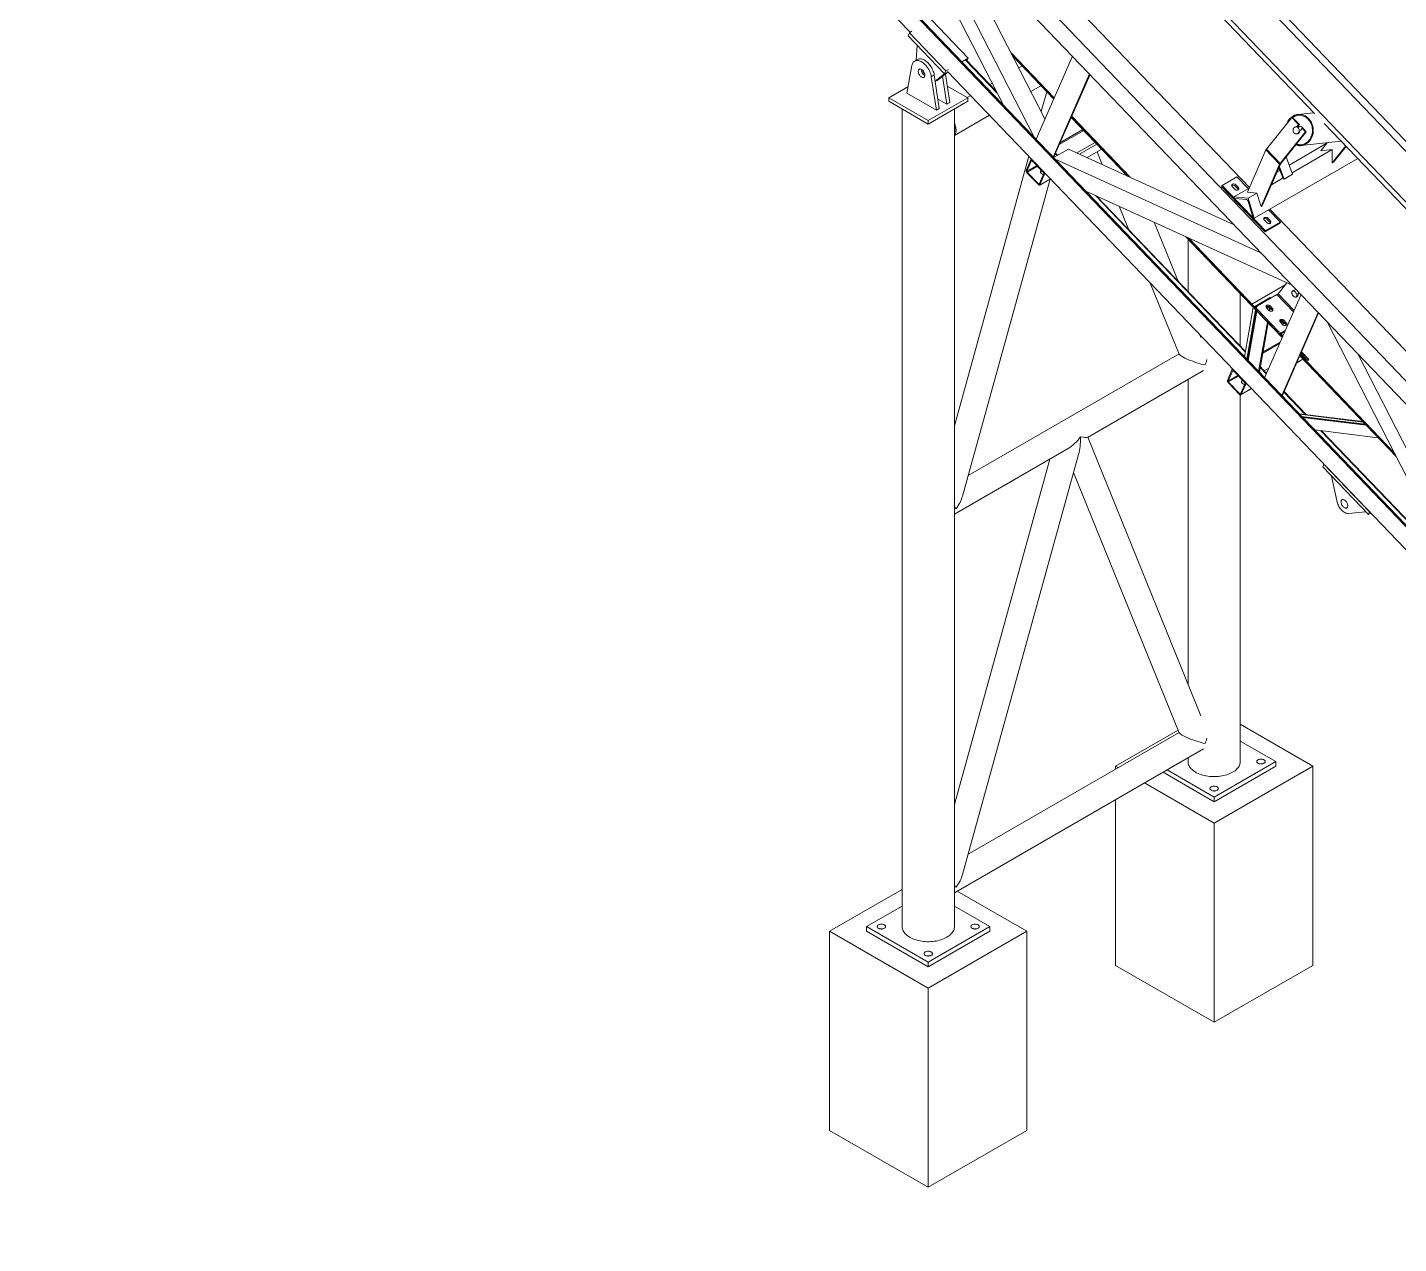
# Model space of a CAD drawing. Header units: millimetres. Extents: x 26816 to 90584, y 11074 to 56542.
# Drawn here: x 55687 to 59620, y 26420 to 29909 of the extents above; entities that cross this region are included whole.
import ezdxf

# ---------------------------------------------------------------- set-up
doc = ezdxf.new("R2010")
doc.units = ezdxf.units.MM
doc.layers.add('MAU_XAM', color=8, linetype='Continuous')
doc.layers.add('MAU_XANH', color=5, linetype='Continuous')

msp = doc.modelspace()

# ---------------------------------------------------------------- linework, layer by layer
at = {"layer": 'MAU_XAM', "linetype": 'Continuous', "lineweight": 0}
for p, q in [((58987.7, 27893), (58808.3, 27789.5)), ((59374, 27789.5), (59166.2, 27909.5)), ((58808.3, 27789.5), (58808.3, 27781.1)), ((58808.3, 27789.5), (58815.6, 27785.3)), ((59091.2, 27626.2), (59374, 27789.5)), ((59374, 27789.5), (59374, 27217.9)), ((58891.6, 27741.4), (59091.2, 27626.2)), ((58808.3, 27693.4), (58808.3, 27217.9)), ((59091.2, 27626.2), (59091.2, 27054.6)), ((58195.9, 27435.9), (57988.1, 27316)), ((58553.8, 27316), (58354.2, 27431.2)), ((57988.1, 27316), (58270.9, 27152.7)), ((57988.1, 27316), (57988.1, 26744.4)), ((58270.9, 27152.7), (58553.8, 27316)), ((58553.8, 27316), (58553.8, 26744.4)), ((58808.3, 27217.9), (59091.2, 27054.6)), ((59091.2, 27054.6), (59374, 27217.9)), ((58270.9, 27152.7), (58270.9, 26581.1)), ((57988.1, 26744.4), (58270.9, 26581.1)), ((58270.9, 26581.1), (58553.8, 26744.4))]:
    msp.add_line(p, q, dxfattribs=at)
at = {"layer": 'MAU_XANH', "linetype": 'Continuous', "lineweight": 0}
for p, q in [((49525.5, 39966.6), (66602.5, 22140.9)), ((49652, 39980.2), (67084.7, 21783.1)), ((49673, 39988.3), (67225.5, 21666.2)), ((54818, 33929.2), (60063, 28454.3)), ((54798.2, 33883.9), (60043.1, 28409)), ((54692.2, 33642.2), (59937.2, 28167.3)), ((54672.3, 33596.9), (58218.9, 29894.9)), ((54742.8, 33591.7), (59888.7, 28220.2)), ((59889.4, 28221.8), (54743.9, 33592.9)), ((58104, 30433.2), (58486.8, 29685.8)), ((58192, 30341.2), (58574.9, 29593.8)), ((58751.5, 30317.4), (59380, 29661.4)), ((58316.1, 30211.7), (58605.8, 29646.3)), ((58595.6, 30071.9), (59192.2, 29449.2)), ((58223.9, 29897.8), (58216.9, 29893.7)), ((58385.4, 29820.9), (58280.5, 29930.4)), ((58216.9, 29893.7), (58213.1, 29885.2)), ((58213.1, 29885.2), (58318, 29775.7)), ((58216.9, 29893.7), (58321.8, 29784.2)), ((58238.9, 29858.3), (58236.3, 29814.7)), ((58367.3, 29810.5), (58385.4, 29820.9)), ((58385.4, 29820.9), (58382.1, 29813.4)), ((58508.7, 29835.8), (58632.3, 29706.8)), ((58511.8, 29829.6), (58631.4, 29704.8)), ((58514.1, 29825.2), (58630.8, 29703.4)), ((58580.3, 29588.2), (58684.9, 29826.8)), ((58224.1, 29799.6), (58209.4, 29720.3)), ((58240.3, 29817), (58231.8, 29812.1)), ((58299.6, 29759), (58327.8, 29781.2)), ((58321.8, 29784.2), (58318, 29775.7)), ((58318, 29775.7), (58327.7, 29781.3)), ((58321.8, 29784.2), (58328.8, 29788.3)), ((58326.4, 29782.7), (59917.3, 28122)), ((58378.2, 29815.3), (58469.1, 29720.3)), ((58466.7, 29725.2), (58380, 29815.6)), ((58540, 29798.2), (58530.7, 29792.8)), ((58279.6, 29767.6), (58288.1, 29772.5)), ((58294.3, 29671.3), (58279.6, 29767.6)), ((58302.7, 29676.2), (58288.1, 29772.5)), ((58290.8, 29755), (58317.6, 29776.2)), ((58290.9, 29754), (58299.6, 29759)), ((58290.9, 29753.8), (58298, 29757.9)), ((58298, 29757.9), (58299.6, 29759)), ((58324, 29688.4), (58311.8, 29768.6)), ((58332.4, 29693.3), (58320, 29775.1)), ((58384.1, 29706.8), (58325.2, 29740.8)), ((58454.5, 29748.9), (58447.7, 29744.9)), ((58565.4, 29725.1), (58594.1, 29741.7)), ((58629.5, 29536.9), (58734, 29775.4)), ((58630.2, 29536.1), (58734.8, 29774.7)), ((58630.6, 29535.8), (58735.1, 29774.3)), ((58212.8, 29738.5), (58157.8, 29706.8)), ((58157.8, 29706.8), (58157.8, 29697)), ((58157.8, 29706.8), (58270.9, 29641.5)), ((58209.4, 29720.3), (58294.3, 29671.3)), ((58270.9, 29641.5), (58384.1, 29706.8)), ((58298.7, 29703), (58324, 29688.4)), ((58392.9, 29713.3), (58382.8, 29707.5)), ((58384.1, 29706.8), (58384.1, 29697)), ((58610.8, 29724.3), (58595, 29667.2)), ((58157.8, 29697), (58270.9, 29631.7)), ((58195.9, 29675), (58195.9, 27329)), ((58270.9, 29631.7), (58384.1, 29697)), ((58294.3, 29671.3), (58302.7, 29676.2)), ((58324, 29688.4), (58332.4, 29693.3)), ((58345.9, 27329), (58345.9, 29675)), ((59377.3, 29664.2), (59331.2, 29659.2)), ((58270.9, 29641.5), (58270.9, 29631.7)), ((58345.9, 29598.4), (58447, 29656.8)), ((58681.1, 29650.9), (58842.3, 29482.6)), ((58681.7, 29652.3), (58845.8, 29481)), ((58682.5, 29654.3), (58850.7, 29478.8)), ((59313.9, 29650.4), (59241, 29559.5)), ((59316.3, 29650.6), (59313.9, 29650.4)), ((59333.6, 29629.9), (59313.9, 29650.4)), ((59336, 29630.1), (59316.3, 29650.6)), ((59327.7, 29623.7), (59325.3, 29623.4)), ((59328.6, 29623.7), (59333.6, 29629.9)), ((59330.6, 29623.4), (59336, 29630.1)), ((59335.5, 29623.9), (59330.7, 29623.4)), ((59338.5, 29624.8), (59332.5, 29624.2)), ((59336, 29630.1), (59333.6, 29629.9)), ((59334, 29656.9), (59333.8, 29656.9)), ((59407.1, 29633), (60035.6, 28977)), ((58646.8, 29572.7), (58717.1, 29613.3)), ((58714.9, 29615.6), (58648.8, 29577.4)), ((59353.2, 29609.3), (59280.4, 29518.4)), ((59355.6, 29609.6), (59282.8, 29518.7)), ((59327.4, 29603.5), (59329.8, 29603.8)), ((59330.8, 29603.9), (59330.3, 29603.8)), ((59330.8, 29604), (59330.8, 29603.9)), ((59337.4, 29611.4), (59338.3, 29611.5)), ((59343.4, 29619.6), (59338.5, 29613.5)), ((59340.8, 29569.7), (59455.9, 29582.1)), ((59345.8, 29619.9), (59343.4, 29619.6)), ((59353.2, 29609.3), (59343.4, 29619.6)), ((59355.6, 29609.6), (59345.8, 29619.9)), ((59355.6, 29609.6), (59353.2, 29609.3)), ((58630.7, 29535.6), (58672.9, 29560)), ((58635.4, 29546.8), (58640.6, 29541.4)), ((58642, 29542.2), (58636.1, 29548.3)), ((58649.1, 29577.6), (58649.5, 29578.9)), ((58672.9, 29560), (59148.5, 29342.8)), ((58697.4, 29548.8), (58749.9, 29579.1)), ((58704.7, 29545.4), (58754.6, 29574.2)), ((58726.5, 29535.5), (58768.5, 29559.7)), ((58727, 29535.3), (58768.8, 29559.4)), ((58755.3, 29551.6), (58770, 29515.7)), ((59239.7, 29557.3), (59186.4, 29435.9)), ((59279, 29516.3), (59239.7, 29557.3)), ((59241, 29559.5), (59280.4, 29518.4)), ((59306.3, 29514.1), (59414.8, 29576.7)), ((59314.8, 29491.7), (59430.2, 29558.3)), ((59342.9, 29572.6), (59343, 29572.6)), ((59415.7, 29577.8), (59397, 29554.4)), ((59397, 29554.4), (59430.2, 29558.3)), ((59468.7, 29568.8), (59429.8, 29520.2)), ((59430.2, 29558.3), (59429.8, 29520.2)), ((59469.9, 29567.5), (59433.8, 29522.6)), ((58559.7, 29539.2), (58345.9, 28765.8)), ((58565.4, 29528.8), (58552.1, 29498.6)), ((58567.4, 29526.7), (58554.1, 29496.5)), ((58554.1, 29496.5), (58582.4, 29512.8)), ((58554.9, 29493.9), (58584.2, 29510.9)), ((58567.8, 29530.6), (58566.2, 29529.7)), ((58567.4, 29526.7), (58568.1, 29527.2)), ((58602, 29492.3), (58569.2, 29526.6)), ((58602.8, 29494.2), (58570, 29528.4)), ((58634.8, 29531.3), (59226.9, 29261)), ((59206.3, 29361.6), (59503, 29532.9)), ((59279, 29516.3), (59225.8, 29394.9)), ((59282.5, 29518.3), (59229.3, 29396.9)), ((59287.8, 29478), (59277.2, 29506.1)), ((59291.8, 29473.9), (59278.5, 29509)), ((59282.5, 29518.3), (59279, 29516.3)), ((59282.8, 29518.7), (59280.4, 29518.4)), ((59316.2, 29488), (59297.6, 29537.2)), ((59433.8, 29522.6), (59429.8, 29520.2)), ((58369.1, 28564.2), (58620.4, 29473.8)), ((58554.1, 29492.1), (58586.9, 29457.9)), ((58554.9, 29493.9), (58587.7, 29459.7)), ((58589.5, 29459.6), (58602.8, 29489.8)), ((58590.7, 29456.6), (58621.6, 29474.5)), ((58591.5, 29457.5), (58604.7, 29487.7)), ((58591.5, 29457.5), (58621.4, 29474.8)), ((58604.7, 29487.7), (58607.4, 29489.3)), ((59156.6, 29480.2), (59114.2, 29455.7)), ((59156.6, 29480.2), (59189, 29446.3)), ((59256, 29457.7), (59289.4, 29477)), ((59272, 29494.2), (59279.9, 29498.8)), ((59287.8, 29478), (59289.4, 29477)), ((59289.4, 29477), (59291.8, 29473.9)), ((59291.8, 29473.9), (59316.2, 29488)), ((58587.7, 29459.7), (58590.2, 29461.2)), ((58722.9, 29439.4), (59315, 29169.1)), ((58750.3, 29426.9), (59180.7, 28977.5)), ((59181.1, 28979.5), (58754.1, 29425.1)), ((59112.6, 29452.1), (59114.2, 29455.7)), ((59237.2, 29322.1), (59112.6, 29452.1)), ((59114.2, 29455.7), (59238.7, 29325.7)), ((59150.1, 29444.6), (59143.6, 29451.4)), ((59147.9, 29422.6), (59191.7, 29447.9)), ((59151.9, 29453.5), (59153.5, 29457.1)), ((59151.9, 29453.5), (59158.4, 29446.7)), ((59153.5, 29457.1), (59160, 29450.3)), ((59158.4, 29446.7), (59160, 29450.3)), ((59186.4, 29435.9), (59214, 29433.5)), ((59188.9, 29419), (59214, 29433.5)), ((59214, 29433.5), (59225.8, 29394.9)), ((58818.7, 29395.6), (58845.3, 29329.9)), ((59188.9, 29419), (59147.9, 29422.6)), ((59147.9, 29422.6), (59148.4, 29420.8)), ((59151.2, 29417.8), (59183.7, 29415)), ((59188.4, 29410.2), (59202.2, 29364.6)), ((59206.3, 29361.6), (59188.9, 29419)), ((59229.3, 29396.9), (59225.8, 29394.9)), ((59247.5, 29385.4), (59281.2, 29350.2)), ((59251.3, 29387.6), (59847.9, 28764.8)), ((58987.7, 29181.3), (58919.3, 29349.7)), ((59205, 29361.7), (59206.3, 29361.6)), ((59241.9, 29348.8), (59235.3, 29355.6)), ((59279.6, 29346.6), (59237.2, 29322.1)), ((59281.2, 29350.2), (59238.7, 29325.7)), ((59243.7, 29357.7), (59245.2, 29361.3)), ((59243.7, 29357.7), (59250.2, 29350.9)), ((59245.2, 29361.3), (59251.8, 29354.5)), ((59250.2, 29350.9), (59251.8, 29354.5)), ((59281.2, 29350.2), (59279.6, 29346.6)), ((59008.8, 29308.8), (59261.6, 29044.9)), ((59012.3, 29307.2), (59211.7, 29099.1)), ((59238.7, 29325.7), (59237.2, 29322.1)), ((59016.2, 29301.1), (59016.2, 29151.6)), ((59017.2, 29305), (59207, 29106.9)), ((58908, 29175.6), (58991, 28971.1)), ((59199, 29115.2), (59294.7, 29170.4)), ((59274.4, 29144.8), (59299.3, 29176.2)), ((59319.7, 29154.5), (59316.2, 29152.4)), ((59326.2, 29157.3), (59322, 29154.9)), ((59325.2, 29158.4), (59324.2, 29156.2)), ((59166.2, 28995), (59166.2, 29144.6)), ((59171.4, 29144), (59169.9, 29142.7)), ((59169.9, 29142.7), (59211.7, 29099.1)), ((59169.9, 29142.7), (59196.1, 29113.3)), ((59171.4, 29144), (59207, 29106.9)), ((59196.1, 29113.3), (59286.4, 29019)), ((59252.1, 29133.8), (59207.5, 29108.1)), ((59271.1, 29142.2), (59215.9, 29110.3)), ((59235.9, 28903.9), (59340.5, 29142.4)), ((59250.1, 29106.1), (59251.7, 29109.7)), ((59258.2, 29102.9), (59251.7, 29109.7)), ((59252.1, 29133.8), (59253.7, 29132.1)), ((59271.1, 29142.2), (59318.6, 29092.5)), ((59320.5, 29096.7), (59274.4, 29144.8)), ((59326.2, 29135.1), (59329.7, 29137.1)), ((59331.2, 29145.3), (59334.7, 29147.3)), ((59331.7, 29140.6), (59335, 29148.1)), ((59178.3, 28964), (59203.3, 29105.8)), ((59185, 28957), (59210, 29098.8)), ((59186.7, 28955.2), (59211.7, 29097)), ((59188.9, 28952.9), (59213.9, 29094.8)), ((59207.5, 29108.1), (59206.7, 29106.3)), ((59206.7, 29106.3), (59211.3, 29101.5)), ((59206.7, 29105.7), (59211.3, 29100.9)), ((59207.5, 29108.1), (59211.7, 29103.7)), ((59213.3, 29107.5), (59211.8, 29103.9)), ((59215.4, 29099.4), (59213.8, 29095.8)), ((59213.8, 29095.8), (59272.8, 29034.2)), ((59215.4, 29099.4), (59274.4, 29037.8)), ((59241.8, 29104), (59248.3, 29097.1)), ((59250.1, 29106.1), (59256.7, 29099.2)), ((59256.7, 29099.2), (59258.2, 29102.9)), ((59285.1, 28852.5), (59389.7, 29091.1)), ((59285.8, 28851.8), (59390.4, 29090.3)), ((59286.2, 28851.4), (59390.8, 29089.9)), ((59218.8, 28921.7), (59243.8, 29063.5)), ((59221, 28919.4), (59246, 29061.3)), ((59249.2, 29058.9), (59261.6, 29044.9)), ((59261.6, 29044.9), (59261.6, 29044.9)), ((59272.8, 29034.2), (59274.4, 29037.8)), ((59276.3, 29031.7), (59287, 29020.5)), ((59278.5, 29030.8), (59287.5, 29021.4)), ((59281.1, 29062.9), (59287.7, 29056.1)), ((59293.6, 29035.6), (59286.5, 29031.4)), ((59288.1, 29035), (59286.5, 29031.4)), ((59295.2, 29039.2), (59288.1, 29035)), ((59289.4, 29065), (59291, 29068.6)), ((59289.4, 29065), (59296, 29058.2)), ((59297.6, 29061.8), (59291, 29068.6)), ((59296, 29058.2), (59297.6, 29061.8)), ((59415.2, 29064.4), (59798.1, 28317.1)), ((59053.4, 29019.4), (59050.3, 29027)), ((59230.7, 28974.5), (59279.1, 29002.5)), ((59281.2, 29007.2), (59231.4, 28978.4)), ((59279.2, 29030.6), (59287.6, 29021.8)), ((59282.1, 29030.3), (59288.4, 29023.6)), ((58990.5, 28972.3), (58385.3, 28622.9)), ((59328.1, 28947), (59345.7, 28957.1)), ((59328.4, 28947.6), (59345.4, 28957.4)), ((59336.7, 28966.6), (59613.2, 28677.9)), ((59337.3, 28968), (59610.9, 28682.3)), ((59338.2, 28970), (59607.8, 28688.6)), ((59360.3, 28953.7), (59338.6, 28971)), ((59340, 28974), (59340.5, 28974.5)), ((59340.5, 28974.5), (59340.3, 28974.8)), ((59340.5, 28974.5), (59363.1, 28956.5)), ((59363.1, 28956.5), (59341.9, 28978.6)), ((59363.1, 28956.5), (59360.3, 28953.7)), ((59503.3, 28972.5), (59886.1, 28225.1)), ((58727.6, 28732.8), (59060.7, 28925)), ((59142.3, 28926.5), (59129.1, 28896.3)), ((59144.3, 28924.5), (59131.1, 28894.3)), ((59144.8, 28928.4), (59143.1, 28927.4)), ((59144.3, 28924.5), (59145.1, 28924.9)), ((59178.9, 28890.1), (59146.1, 28924.3)), ((59179.7, 28891.9), (59146.9, 28926.1)), ((59223.4, 28933), (59240.7, 28914.9)), ((59241.4, 28916.4), (59223.7, 28934.9)), ((59234.6, 28923.6), (59247.9, 28931.3)), ((59239.2, 28918.7), (59243.5, 28921.2)), ((59016.2, 28899.4), (59016.2, 28025.1)), ((59131, 28889.9), (59163.8, 28855.7)), ((59131.1, 28894.3), (59159.3, 28910.6)), ((59131.8, 28891.7), (59161.2, 28908.6)), ((59131.8, 28891.7), (59164.6, 28857.5)), ((59166.5, 28857.3), (59179.7, 28887.5)), ((59168.4, 28855.3), (59181.7, 28885.5)), ((59181.7, 28885.5), (59184.4, 28887)), ((59164.6, 28857.5), (59167.2, 28859)), ((59166.2, 27802.5), (59166.2, 28854.2)), ((59167.7, 28854.4), (59198.6, 28872.2)), ((59168.4, 28855.3), (59198.3, 28872.5)), ((59291, 28862.4), (59352.6, 28798.2)), ((59355, 28797.9), (59291.7, 28864)), ((59517.3, 28778.1), (59335.1, 28800.3)), ((59518.5, 28776.8), (59336.3, 28799)), ((59524.3, 28770.7), (59342.2, 28792.9)), ((59525.5, 28769.4), (59343.4, 28791.7)), ((59527.2, 28767.7), (59345.1, 28789.9)), ((59053.4, 27933.4), (58728.7, 28733.4)), ((59561.8, 28731.6), (59379.6, 28753.9)), ((59397, 28751.7), (59780.4, 28351.6)), ((59777.9, 28356.4), (59399.5, 28751.4)), ((58345.9, 28512.4), (58672.5, 28701)), ((58369.1, 27478.2), (58702.3, 28683.9)), ((58619.7, 28670.5), (58345.9, 27679.8)), ((59405.9, 28655.8), (59402.7, 28648.6)), ((59533.9, 28511.7), (59402.7, 28648.6)), ((59537, 28518.9), (59405.9, 28655.8)), ((58687.9, 28631.9), (58991, 27885.1)), ((59444.4, 28547.1), (59428.3, 28621.8)), ((59526.4, 28519.5), (59475.5, 28514.7)), ((59537, 28518.9), (59533.9, 28511.7)), ((59540.4, 28515.5), (59533.9, 28511.7)), ((58990.5, 27886.3), (58385.3, 27536.9)), ((59166.2, 27861.3), (59267.9, 27802.5)), ((58345.9, 27426.4), (59060.7, 27839)), ((59016.2, 27813.4), (59016.2, 27802.5)), ((59091.2, 27687.4), (58944.6, 27772)), ((59091.2, 27700.5), (58955.9, 27778.6)), ((59267.9, 27802.5), (59091.2, 27700.5)), ((59267.9, 27789.5), (59091.2, 27687.4)), ((59267.9, 27789.5), (59267.9, 27802.5)), ((59091.2, 27687.4), (59091.2, 27700.5)), ((58195.9, 27387.8), (58094.1, 27329)), ((58447.7, 27329), (58345.9, 27387.8)), ((58094.1, 27329), (58270.9, 27227)), ((58094.1, 27316), (58094.1, 27329)), ((58094.1, 27316), (58270.9, 27213.9)), ((58270.9, 27227), (58447.7, 27329)), ((58270.9, 27213.9), (58447.7, 27316)), ((58447.7, 27316), (58447.7, 27329)), ((58270.9, 27213.9), (58270.9, 27227))]:
    msp.add_line(p, q, dxfattribs=at)
at = {"layer": 'MAU_XANH', "linetype": 'Continuous', "lineweight": 0, "flags": 128}
for points in [[(58288.1, 29772.5), (58287.5, 29775.9), (58286.6, 29779.3), (58285.5, 29782.8), (58284.1, 29786.2), (58282.6, 29789.7), (58280.8, 29793), (58278.8, 29796.3), (58276.7, 29799.5), (58274.5, 29802.4), (58272.1, 29805.2), (58269.6, 29807.8), (58267, 29810.2), (58264.3, 29812.3), (58261.7, 29814.2), (58259, 29815.7), (58256.3, 29817), (58253.6, 29817.9), (58251.1, 29818.5), (58248.6, 29818.8), (58246.2, 29818.8), (58243.9, 29818.4), (58241.8, 29817.7), (58240.3, 29817)], [(58279.6, 29767.6), (58279, 29771), (58278.1, 29774.4), (58277, 29777.9), (58275.6, 29781.3), (58274.1, 29784.8), (58272.3, 29788.1), (58270.4, 29791.4), (58268.2, 29794.6), (58266, 29797.5), (58263.6, 29800.3), (58261.1, 29802.9), (58258.5, 29805.3), (58255.9, 29807.4), (58253.2, 29809.3), (58250.5, 29810.8), (58247.8, 29812.1), (58245.2, 29813), (58242.6, 29813.6), (58240.1, 29813.9), (58237.7, 29813.9), (58235.4, 29813.5), (58233.3, 29812.8), (58231.4, 29811.8), (58229.6, 29810.4), (58228, 29808.8), (58226.7, 29806.9), (58225.6, 29804.7), (58224.7, 29802.3), (58224.1, 29799.6)], [(58261.4, 29771.9), (58261.2, 29773.8), (58260.9, 29775.8), (58260.2, 29777.8), (58259.4, 29779.8), (58258.3, 29781.8), (58257.1, 29783.6), (58255.7, 29785.3), (58254.2, 29786.8), (58252.6, 29788), (58251, 29788.9), (58249.5, 29789.5), (58248, 29789.7), (58246.6, 29789.7), (58245.4, 29789.3), (58244.3, 29788.5), (58243.4, 29787.5), (58242.8, 29786.2), (58242.4, 29784.7), (58242.3, 29782.9), (58242.4, 29781), (58242.8, 29779.1), (58243.4, 29777), (58244.3, 29775), (58245.4, 29773), (58246.6, 29771.2), (58248, 29769.5), (58249.5, 29768.1), (58251, 29766.9), (58252.6, 29766), (58254.2, 29765.4), (58255.7, 29765.1), (58257.1, 29765.2), (58258.3, 29765.6), (58259.4, 29766.3), (58260.2, 29767.3), (58260.9, 29768.6), (58261.2, 29770.2), (58261.4, 29771.9)], [(58345.9, 29634.8), (58347.1, 29632), (58348.3, 29628.6), (58349.3, 29625.3), (58350, 29622), (58350.5, 29618.8), (58350.8, 29615.6), (58350.8, 29612.6), (58350.5, 29609.8), (58350, 29607.1), (58349.3, 29604.7), (58348.3, 29602.5), (58347.1, 29600.5), (58345.9, 29599.1)], [(59325.2, 29571.6), (59327.9, 29570.8), (59331.3, 29570), (59334.8, 29569.6), (59338.3, 29569.6), (59341.8, 29569.9), (59345.2, 29570.5), (59348.5, 29571.5), (59351.8, 29572.8), (59354.9, 29574.5), (59357.9, 29576.5), (59360.7, 29578.7), (59363.4, 29581.3), (59365.8, 29584.1), (59367.9, 29587.1), (59369.9, 29590.4), (59371.5, 29593.8), (59372.9, 29597.4), (59374, 29601.2), (59374.8, 29605), (59375.3, 29608.9), (59375.4, 29612.9), (59375.3, 29616.9), (59374.9, 29620.8), (59374.1, 29624.7), (59373.1, 29628.6), (59371.8, 29632.3), (59370.2, 29635.8), (59368.3, 29639.3), (59366.1, 29642.5), (59363.8, 29645.5), (59361.2, 29648.2), (59358.4, 29650.7), (59355.5, 29652.9), (59352.3, 29654.8), (59349.1, 29656.4), (59345.8, 29657.7), (59342.3, 29658.6), (59338.9, 29659.2), (59335.4, 29659.4), (59331.9, 29659.3), (59328.4, 29658.8), (59325.1, 29658), (59321.7, 29656.8), (59318.5, 29655.4), (59315.5, 29653.5), (59312.6, 29651.4), (59309.9, 29649), (59307.3, 29646.3), (59305.1, 29643.4), (59303, 29640.3), (59301.2, 29636.9), (59299.7, 29633.4), (59299.2, 29632.1)], [(59326.8, 29573.7), (59329.2, 29573), (59332.5, 29572.4), (59335.9, 29572.1), (59339.3, 29572.1), (59342.7, 29572.5), (59346, 29573.3), (59349.2, 29574.4), (59352.3, 29575.8), (59355.3, 29577.6), (59358.1, 29579.6), (59360.8, 29582), (59363.2, 29584.6), (59365.4, 29587.5), (59367.3, 29590.6), (59369, 29593.9), (59370.5, 29597.3), (59371.6, 29600.9), (59372.5, 29604.6), (59373, 29608.4), (59373.2, 29612.3), (59373.2, 29616.1), (59372.8, 29620), (59372.1, 29623.8), (59371.1, 29627.5), (59369.8, 29631.1), (59368.3, 29634.6), (59366.5, 29637.9), (59364.4, 29641), (59362.1, 29643.9), (59359.5, 29646.6), (59356.8, 29649), (59353.9, 29651.1), (59350.9, 29652.9), (59347.7, 29654.4), (59344.4, 29655.5), (59341.1, 29656.3), (59337.7, 29656.8), (59334.3, 29656.9), (59330.9, 29656.7), (59327.6, 29656.1), (59324.3, 29655.2), (59321.2, 29653.9), (59318.1, 29652.3), (59315.4, 29650.6)], [(59319, 29608.3), (59320, 29606.8), (59321.3, 29605.5), (59322.7, 29604.5), (59324.3, 29603.8), (59325.9, 29603.5), (59327.6, 29603.5), (59329.2, 29603.9), (59330.7, 29604.7), (59332.1, 29605.7), (59333.2, 29607), (59334.2, 29608.6), (59334.8, 29610.3), (59335.1, 29612.2), (59335.1, 29614.1), (59334.8, 29616), (59334.2, 29617.8), (59333.3, 29619.4), (59332.1, 29620.8), (59330.8, 29621.9), (59329.3, 29622.8), (59327.6, 29623.3), (59326, 29623.4), (59324.3, 29623.2), (59322.8, 29622.7), (59321.3, 29621.8), (59320, 29620.6), (59319, 29619.1), (59318.2, 29617.5), (59317.8, 29615.7), (59317.6, 29613.8), (59317.7, 29611.9), (59318.2, 29610), (59319, 29608.3)], [(59327.7, 29623.7), (59329, 29623.7), (59330.7, 29623.4)], [(59338.3, 29624.8), (59338.2, 29624.8), (59338, 29624.8)], [(58570, 29528.4), (58569.3, 29529), (58568.6, 29529.5), (58567.9, 29529.8), (58567.3, 29529.9), (58566.7, 29529.9), (58566.1, 29529.7), (58565.7, 29529.3), (58565.4, 29528.8)], [(58569.2, 29526.6), (58568.9, 29526.8), (58568.7, 29527), (58568.4, 29527.1), (58568.1, 29527.2), (58567.9, 29527.2), (58567.7, 29527.1), (58567.5, 29526.9), (58567.4, 29526.7)], [(58596.1, 29498.4), (58595, 29497.9), (58594, 29497.2), (58593.3, 29496.2), (58592.9, 29495.1), (58592.8, 29493.9), (58593.1, 29492.7), (58593.7, 29491.4), (58594.6, 29490.3), (58595.8, 29489.3), (58597.1, 29488.5), (58598.6, 29487.9), (58600.1, 29487.6), (58601.6, 29487.6), (58601.8, 29487.6)], [(58586.9, 29457.9), (58587.5, 29457.3), (58588.2, 29456.8), (58588.9, 29456.5), (58589.6, 29456.4), (58590.2, 29456.4), (58590.7, 29456.6), (58591.2, 29457), (58591.5, 29457.5)], [(58587.7, 29459.7), (58587.9, 29459.5), (58588.2, 29459.3), (58588.5, 29459.2), (58588.8, 29459.1), (58589, 29459.1), (58589.2, 29459.2), (58589.4, 29459.3), (58589.5, 29459.6)], [(59143.6, 29451.4), (59142.7, 29452.6), (59142.1, 29453.8), (59141.8, 29455), (59141.8, 29456.2), (59142.2, 29457.4), (59142.9, 29458.3), (59143.9, 29459.1), (59145.1, 29459.6), (59146.5, 29459.8), (59148, 29459.8), (59149.5, 29459.5), (59151, 29458.9), (59152.3, 29458.1), (59153.5, 29457.1)], [(59160, 29450.3), (59160.9, 29449.2), (59161.5, 29447.9), (59161.8, 29446.7), (59161.7, 29445.5), (59161.3, 29444.4), (59160.6, 29443.4), (59159.6, 29442.6), (59158.4, 29442.1), (59157, 29441.9), (59155.6, 29441.9), (59154.1, 29442.2), (59152.6, 29442.8), (59151.3, 29443.6), (59150.1, 29444.6)], [(59235.3, 29355.6), (59234.4, 29356.7), (59233.8, 29358), (59233.6, 29359.2), (59233.6, 29360.4), (59234, 29361.5), (59234.7, 29362.5), (59235.7, 29363.3), (59236.9, 29363.8), (59238.3, 29364), (59239.8, 29364), (59241.3, 29363.7), (59242.8, 29363.1), (59244.1, 29362.3), (59245.2, 29361.3)], [(59251.8, 29354.5), (59252.7, 29353.3), (59253.3, 29352.1), (59253.6, 29350.9), (59253.5, 29349.7), (59253.1, 29348.5), (59252.4, 29347.6), (59251.4, 29346.8), (59250.2, 29346.3), (59248.8, 29346.1), (59247.3, 29346.1), (59245.8, 29346.4), (59244.4, 29347), (59243, 29347.8), (59241.9, 29348.8)], [(59318.5, 29137.7), (59319.8, 29136.5), (59321.2, 29135.6), (59322.5, 29135), (59323.8, 29134.7), (59325, 29134.7), (59326.1, 29135), (59326.9, 29135.7), (59327.6, 29136.6), (59328.1, 29137.8), (59328.3, 29139.3), (59328.2, 29140.9), (59327.9, 29142.5), (59327.3, 29144.3), (59326.6, 29146), (59325.6, 29147.6), (59324.5, 29149.1), (59323.2, 29150.4), (59321.9, 29151.5), (59320.5, 29152.3), (59319.2, 29152.7), (59318, 29152.9), (59316.8, 29152.7), (59315.9, 29152.2), (59315.1, 29151.4), (59314.5, 29150.3), (59314.2, 29149), (59314.1, 29147.5), (59314.3, 29145.8), (59314.8, 29144.1), (59315.4, 29142.4), (59316.3, 29140.7), (59317.4, 29139.1), (59318.5, 29137.7)], [(59319.7, 29154.5), (59320.8, 29154.9), (59322, 29154.9)], [(59215.9, 29110.3), (59214.7, 29109.4), (59213.7, 29108.2), (59213.1, 29106.9), (59212.9, 29105.4), (59213, 29103.9), (59213.5, 29102.3), (59214.3, 29100.8), (59215.4, 29099.4)], [(59251.7, 29109.7), (59250.5, 29110.7), (59249.2, 29111.5), (59247.7, 29112.1), (59246.2, 29112.4), (59244.7, 29112.4), (59243.4, 29112.1), (59242.1, 29111.6), (59241.2, 29110.9), (59240.5, 29109.9), (59240.1, 29108.8), (59240, 29107.6), (59240.3, 29106.3), (59240.9, 29105.1), (59241.8, 29104)], [(59331.2, 29145.3), (59331.6, 29143.5), (59331.8, 29141.8), (59331.7, 29140.3), (59331.3, 29139), (59330.6, 29137.9), (59329.7, 29137.2), (59329.7, 29137.1)], [(59206.7, 29106.3), (59206.7, 29106), (59206.7, 29105.9), (59206.7, 29105.7), (59206.7, 29105.7)], [(59240, 29107.6), (59240.6, 29108), (59241.8, 29108.5), (59243.2, 29108.8), (59244.6, 29108.7), (59246.2, 29108.4), (59247.6, 29107.9), (59249, 29107.1), (59250.1, 29106.1), (59251, 29104.9), (59251.6, 29103.7), (59251.9, 29102.5), (59251.8, 29101.3), (59251.4, 29100.1), (59250.7, 29099.2), (59249.7, 29098.4), (59248.5, 29097.9), (59247.8, 29097.7)], [(59240.6, 29105.6), (59241.8, 29105.7), (59243.3, 29105.7), (59244.8, 29105.4), (59246.3, 29104.8), (59247.6, 29104), (59248.8, 29103.1), (59249.7, 29101.9), (59250.3, 29100.7), (59250.6, 29099.4), (59250.6, 29099)], [(59248.3, 29097.1), (59249.5, 29096.1), (59250.8, 29095.3), (59252.3, 29094.8), (59253.8, 29094.5), (59255.3, 29094.4), (59256.7, 29094.7), (59257.9, 29095.2), (59258.9, 29096), (59259.6, 29096.9), (59260, 29098), (59260, 29099.2), (59259.7, 29100.5), (59259.1, 29101.7), (59258.2, 29102.9)], [(59291, 29068.6), (59289.9, 29069.6), (59288.5, 29070.4), (59287.1, 29071), (59285.6, 29071.3), (59284.1, 29071.3), (59282.7, 29071.1), (59281.5, 29070.6), (59280.5, 29069.8), (59279.8, 29068.9), (59279.4, 29067.7), (59279.3, 29066.5), (59279.6, 29065.3), (59280.2, 29064.1), (59281.1, 29062.9)], [(59279.3, 29066.6), (59279.9, 29066.9), (59281.1, 29067.5), (59282.5, 29067.7), (59284, 29067.7), (59285.5, 29067.4), (59287, 29066.8), (59288.3, 29066), (59289.4, 29065), (59290.3, 29063.9), (59290.9, 29062.6), (59291.2, 29061.4), (59291.2, 29060.2), (59290.8, 29059.1), (59290.1, 29058.1), (59289.1, 29057.4), (59287.9, 29056.8), (59287.1, 29056.7)], [(59280, 29064.5), (59281.2, 29064.7), (59282.7, 29064.7), (59284.2, 29064.4), (59285.6, 29063.8), (59287, 29063), (59288.1, 29062), (59289, 29060.9), (59289.6, 29059.6), (59289.9, 29058.4), (59289.9, 29058)], [(59287.7, 29056.1), (59288.8, 29055.1), (59290.2, 29054.3), (59291.6, 29053.7), (59293.1, 29053.4), (59294.6, 29053.4), (59296, 29053.6), (59297.2, 29054.1), (59298.2, 29054.9), (59298.9, 29055.9), (59299.3, 29057), (59299.4, 29058.2), (59299.1, 29059.4), (59298.5, 29060.7), (59297.6, 29061.8)], [(59341.5, 28977.5), (59342.1, 28976.8), (59343, 28975.9), (59344, 28974.9), (59345, 28973.8), (59346.1, 28972.8), (59347, 28971.8), (59347.9, 28971), (59348.5, 28970.4), (59349, 28970), (59349.2, 28969.9), (59349.1, 28970.1), (59348.8, 28970.5), (59348.2, 28971.2), (59347.4, 28972), (59346.5, 28973), (59346.5, 28973)], [(59146.9, 28926.1), (59146.3, 28926.7), (59145.6, 28927.2), (59144.9, 28927.5), (59144.2, 28927.7), (59143.6, 28927.6), (59143.1, 28927.4), (59142.7, 28927.1), (59142.3, 28926.5)], [(59146.1, 28924.3), (59145.9, 28924.6), (59145.6, 28924.8), (59145.3, 28924.9), (59145.1, 28924.9), (59144.8, 28924.9), (59144.6, 28924.8), (59144.4, 28924.7), (59144.3, 28924.5)], [(59173.1, 28896.2), (59171.9, 28895.7), (59170.9, 28895), (59170.2, 28894), (59169.8, 28892.9), (59169.8, 28891.7), (59170.1, 28890.4), (59170.7, 28889.2), (59171.6, 28888.1), (59172.7, 28887.1), (59174, 28886.3), (59175.5, 28885.7), (59177, 28885.4), (59178.5, 28885.4), (59178.8, 28885.4)], [(59163.8, 28855.7), (59164.5, 28855.1), (59165.2, 28854.6), (59165.9, 28854.3), (59166.5, 28854.1), (59167.1, 28854.2), (59167.7, 28854.4), (59168.1, 28854.7), (59168.4, 28855.3)], [(59164.6, 28857.5), (59164.9, 28857.2), (59165.2, 28857), (59165.4, 28856.9), (59165.7, 28856.9), (59165.9, 28856.9), (59166.2, 28857), (59166.3, 28857.1), (59166.5, 28857.3)], [(59475.5, 28514.7), (59473.3, 28514.6), (59471, 28515), (59468.7, 28515.7), (59466.3, 28516.7), (59463.9, 28518), (59461.5, 28519.7), (59459.1, 28521.7), (59456.8, 28523.9), (59454.6, 28526.3), (59452.6, 28529), (59450.7, 28531.8), (59449, 28534.8), (59447.5, 28537.8), (59446.2, 28540.9), (59445.2, 28544), (59444.4, 28547.1)], [(59455.9, 28551.2), (59456.6, 28552.5), (59457.6, 28553.4), (59458.7, 28554), (59460, 28554.3), (59461.4, 28554.3), (59462.9, 28553.9), (59464.5, 28553.2), (59466.1, 28552.2), (59467.6, 28550.9), (59469.1, 28549.4), (59470.4, 28547.6), (59471.6, 28545.8), (59472.6, 28543.8), (59473.4, 28541.7), (59474, 28539.7), (59474.3, 28537.8), (59474.3, 28535.9), (59474.1, 28534.2), (59473.6, 28532.8), (59472.9, 28531.5), (59472, 28530.6), (59470.9, 28530), (59469.6, 28529.7), (59468.1, 28529.7), (59466.6, 28530.1), (59465.1, 28530.8), (59463.5, 28531.8), (59461.9, 28533.1), (59460.5, 28534.6), (59459.1, 28536.4), (59457.9, 28538.2), (59456.9, 28540.2), (59456.2, 28542.3), (59455.6, 28544.3), (59455.3, 28546.2), (59455.2, 28548.1), (59455.5, 28549.8), (59455.9, 28551.2)], [(59144.2, 27771.9), (59140.4, 27769.9), (59136.4, 27768), (59132.2, 27766.3), (59127.7, 27764.7), (59123.1, 27763.4), (59118.4, 27762.2), (59113.5, 27761.2), (59108.5, 27760.4), (59103.4, 27759.8), (59098.3, 27759.4), (59093.1, 27759.3), (59087.9, 27759.3), (59082.8, 27759.5), (59077.6, 27760), (59072.6, 27760.6), (59067.6, 27761.4), (59062.8, 27762.5), (59058, 27763.7), (59053.5, 27765.1), (59049.1, 27766.7), (59044.9, 27768.5), (59041, 27770.4), (59037.2, 27772.5), (59033.8, 27774.7), (59030.6, 27777), (59027.7, 27779.5), (59025.1, 27782.1), (59022.8, 27784.8), (59020.8, 27787.5), (59019.2, 27790.4), (59017.9, 27793.3), (59017, 27796.2), (59016.4, 27799.2), (59016.2, 27802.2), (59016.2, 27802.5)], [(59166.2, 27802.5), (59166.1, 27801.4), (59165.8, 27798.4), (59165.2, 27795.5), (59164.1, 27792.5), (59162.8, 27789.7), (59161.1, 27786.8), (59159, 27784.1), (59156.7, 27781.4), (59154, 27778.9), (59151, 27776.4), (59147.7, 27774.1), (59144.2, 27771.9)], [(59234, 27797.6), (59232.4, 27796.9), (59230.6, 27796.3), (59228.6, 27795.8), (59226.6, 27795.6), (59224.5, 27795.6), (59222.4, 27795.8), (59220.4, 27796.3), (59218.6, 27796.9), (59217, 27797.6), (59215.7, 27798.6), (59214.6, 27799.6), (59213.9, 27800.7), (59213.6, 27801.9), (59213.6, 27803.1), (59213.9, 27804.3), (59214.6, 27805.5), (59215.7, 27806.5), (59217, 27807.4), (59218.6, 27808.2), (59220.4, 27808.8), (59222.4, 27809.2), (59224.5, 27809.4), (59226.6, 27809.4), (59228.6, 27809.2), (59230.6, 27808.8), (59232.4, 27808.2), (59234, 27807.4), (59235.3, 27806.5), (59236.4, 27805.5), (59237.1, 27804.3), (59237.5, 27803.1), (59237.5, 27801.9), (59237.1, 27800.7), (59236.4, 27799.6), (59235.3, 27798.6), (59234, 27797.6)], [(59099.7, 27720.1), (59098.1, 27719.3), (59096.2, 27718.7), (59094.3, 27718.3), (59092.2, 27718.1), (59090.1, 27718.1), (59088.1, 27718.3), (59086.1, 27718.7), (59084.3, 27719.3), (59082.7, 27720.1), (59081.3, 27721), (59080.3, 27722.1), (59079.6, 27723.2), (59079.2, 27724.4), (59079.2, 27725.6), (59079.6, 27726.8), (59080.3, 27727.9), (59081.3, 27729), (59082.7, 27729.9), (59084.3, 27730.7), (59086.1, 27731.3), (59088.1, 27731.7), (59090.1, 27731.9), (59092.2, 27731.9), (59094.3, 27731.7), (59096.2, 27731.3), (59098.1, 27730.7), (59099.7, 27729.9), (59101, 27729), (59102, 27727.9), (59102.8, 27726.8), (59103.1, 27725.6), (59103.1, 27724.4), (59102.8, 27723.2), (59102, 27722.1), (59101, 27721), (59099.7, 27720.1)], [(58145.1, 27324.1), (58146.4, 27325), (58147.4, 27326.1), (58148.2, 27327.2), (58148.5, 27328.4), (58148.5, 27329.6), (58148.2, 27330.8), (58147.4, 27332), (58146.4, 27333), (58145.1, 27333.9), (58143.5, 27334.7), (58141.6, 27335.3), (58139.7, 27335.7), (58137.6, 27335.9), (58135.5, 27335.9), (58133.5, 27335.7), (58131.5, 27335.3), (58129.7, 27334.7), (58128.1, 27333.9), (58126.7, 27333), (58125.7, 27332), (58125, 27330.8), (58124.6, 27329.6), (58124.6, 27328.4), (58125, 27327.2), (58125.7, 27326.1), (58126.7, 27325), (58128.1, 27324.1), (58129.7, 27323.3), (58131.5, 27322.7), (58133.5, 27322.3), (58135.5, 27322.1), (58137.6, 27322.1), (58139.7, 27322.3), (58141.6, 27322.7), (58143.5, 27323.3), (58145.1, 27324.1)], [(58195.9, 27329), (58195.9, 27328.6), (58196.2, 27325.7), (58196.7, 27322.7), (58197.7, 27319.8), (58198.9, 27316.9), (58200.6, 27314), (58202.5, 27311.3), (58204.8, 27308.6), (58207.4, 27306), (58210.3, 27303.5), (58213.5, 27301.2), (58217, 27298.9), (58220.7, 27296.9), (58224.7, 27294.9), (58228.9, 27293.2), (58233.2, 27291.6), (58237.8, 27290.2), (58242.5, 27289), (58247.4, 27287.9), (58252.3, 27287.1), (58257.4, 27286.4), (58262.5, 27286), (58267.7, 27285.8), (58272.9, 27285.7), (58278, 27285.9), (58283.2, 27286.3), (58288.2, 27286.9), (58293.2, 27287.7), (58298.1, 27288.7), (58302.9, 27289.9), (58307.5, 27291.2), (58311.9, 27292.8), (58316.2, 27294.5), (58320.2, 27296.4), (58324, 27298.4)], [(58324, 27298.4), (58327.5, 27300.6), (58330.8, 27302.9), (58333.7, 27305.4), (58336.4, 27307.9), (58338.8, 27310.6), (58340.8, 27313.3), (58342.5, 27316.1), (58343.9, 27319), (58344.9, 27322), (58345.6, 27324.9), (58345.9, 27327.9), (58345.9, 27329)], [(58413.8, 27324.1), (58415.1, 27325), (58416.1, 27326.1), (58416.9, 27327.2), (58417.2, 27328.4), (58417.2, 27329.6), (58416.9, 27330.8), (58416.1, 27332), (58415.1, 27333), (58413.8, 27333.9), (58412.2, 27334.7), (58410.3, 27335.3), (58408.4, 27335.7), (58406.3, 27335.9), (58404.2, 27335.9), (58402.2, 27335.7), (58400.2, 27335.3), (58398.4, 27334.7), (58396.8, 27333.9), (58395.4, 27333), (58394.4, 27332), (58393.7, 27330.8), (58393.3, 27329.6), (58393.3, 27328.4), (58393.7, 27327.2), (58394.4, 27326.1), (58395.4, 27325), (58396.8, 27324.1), (58398.4, 27323.3), (58400.2, 27322.7), (58402.2, 27322.3), (58404.2, 27322.1), (58406.3, 27322.1), (58408.4, 27322.3), (58410.3, 27322.7), (58412.2, 27323.3), (58413.8, 27324.1)], [(58279.4, 27246.6), (58280.8, 27247.5), (58281.8, 27248.5), (58282.5, 27249.7), (58282.9, 27250.9), (58282.9, 27252.1), (58282.5, 27253.3), (58281.8, 27254.4), (58280.8, 27255.4), (58279.4, 27256.4), (58277.8, 27257.1), (58276, 27257.7), (58274, 27258.2), (58272, 27258.4), (58269.9, 27258.4), (58267.8, 27258.2), (58265.9, 27257.7), (58264, 27257.1), (58262.4, 27256.4), (58261.1, 27255.4), (58260, 27254.4), (58259.3, 27253.3), (58259, 27252.1), (58259, 27250.9), (58259.3, 27249.7), (58260, 27248.5), (58261.1, 27247.5), (58262.4, 27246.6), (58264, 27245.8), (58265.9, 27245.2), (58267.8, 27244.8), (58269.9, 27244.6), (58272, 27244.6), (58274, 27244.8), (58276, 27245.2), (58277.8, 27245.8), (58279.4, 27246.6)]]:
    msp.add_lwpolyline(points, dxfattribs=at)
at = {"layer": 'MAU_XANH', "linetype": 'Continuous', "lineweight": 0}
for centre, radius, start, end in [((58270.8, 29788.4), 19.9, 178.231, 241.7636), ((58276.4, 29791.6), 22.3, 193.9623, 226.0323), ((58316.6, 29616.9), 30.7, 342.7617, 17.2383), ((59338.8, 29618.9), 39.4, 134.8681, 147.7076), ((59337.6, 29623.4), 33.7, 96.3933, 127.9157), ((59333.3, 29616.5), 7.73, 73.3292, 108.1789), ((59338.1, 29616.1), 8.69, 24.1335, 103.2192), ((59328.6, 29612.5), 8.8, 277.9081, 352.7788), ((59248.7, 29553.1), 10, 140.2522, 154.7733), ((59339.4, 29605.7), 33.3, 249.155, 275.9637), ((59288.1, 29512), 10, 140.2522, 154.7733), ((59284, 29517.6), 1.67, 140.2522, 154.7733), ((58558.6, 29497), 6.67, 166.5829, 227.1557), ((58556.7, 29495.9), 2.67, 166.5829, 227.1557), ((58597.1, 29491.3), 5.6, 84.9819, 139.0228), ((58600.2, 29490.4), 2.67, 346.5829, 47.1557), ((58598.2, 29489.3), 6.67, 346.5829, 47.1557), ((59145.9, 29448.3), 7.95, 41.2379, 121.2003), ((59154.3, 29442.4), 5.94, 6.075, 46.0531), ((59152.3, 29421.7), 3.95, 193.201, 254.3412), ((59182, 29408.7), 6.59, 13.201, 74.3412), ((59206, 29365.5), 3.95, 193.201, 254.3412), ((59237.7, 29352.5), 7.95, 41.2379, 121.2003), ((59246.1, 29346.6), 5.94, 6.075, 46.0531), ((59218.8, 29101.4), 7.46, 160.356, 228.5543), ((59244.1, 29100.8), 7.95, 41.2379, 121.2003), ((59252.5, 29095), 5.94, 6.0751, 46.0531), ((59281.6, 29042.1), 11.8, 222.4205, 294.6677), ((59283.1, 29045.8), 11.8, 222.4205, 294.6677), ((59283.5, 29059.8), 7.95, 41.2379, 121.2003), ((59291.9, 29053.9), 5.94, 6.0751, 46.0531), ((59271.8, 28902.3), 102.8, 43.424, 47.241), ((59135.6, 28894.8), 6.67, 166.5829, 227.1557), ((59133.7, 28893.7), 2.67, 166.5829, 227.1557), ((59174.1, 28889.1), 5.6, 84.9819, 139.0224), ((59177.1, 28888.1), 2.67, 346.5829, 47.1557), ((59175.2, 28887), 6.67, 346.5829, 47.1557), ((59225.5, 27776.2), 20.2, 78.6102, 101.3898), ((59091.2, 27698.6), 20.2, 78.6102, 101.3898), ((58136.6, 27302.7), 20.2, 78.6102, 101.3898), ((58405.3, 27302.7), 20.2, 78.6102, 101.3898), ((58270.9, 27225.1), 20.2, 78.6102, 101.3898)]:
    msp.add_arc(centre, radius, start, end, dxfattribs=at)
for centre, major_axis, ratio, start_param, end_param in [((59038.1, 28955.9), (47.3, -16.2), 0.150012, 3.271473, 5.367825), ((59038.1, 28955.9), (14.9, 43.4), 0.669413, 4.582508, 4.934063), ((58681, 28749.8), (40.6, 52.4), 0.46474, 3.989895, 4.775374), ((58681, 28749.8), (-5.2, 88.8), 0.297102, 3.860014, 4.519523), ((58681, 28749.8), (-5.2, 88.8), 0.297102, 3.860014, 4.519523), ((58681, 28749.8), (47.3, -16.2), 0.150012, 5.367825, 6.153305), ((58324, 28543.6), (40.6, 52.4), 0.46474, 4.775374, 5.434883), ((58324, 28543.6), (32.4, -25.1), 0.153951, 0.722494, 0.951209), ((59038.1, 27869.9), (47.3, -16.2), 0.150012, 3.271473, 5.367825), ((59038.1, 27869.9), (14.9, 43.4), 0.669413, 4.582508, 4.934063), ((58324, 27457.6), (40.6, 52.4), 0.46474, 4.775374, 5.434883), ((58324, 27457.6), (32.4, -25.1), 0.153951, 0.722494, 0.951209)]:
    msp.add_ellipse(centre, major_axis=major_axis, ratio=ratio, start_param=start_param, end_param=end_param, dxfattribs=at)
msp.add_open_spline([(59274.4, 29144.8), (59274.2, 29144.6), (59273.9, 29144.2), (59273, 29143.4), (59272.1, 29142.6), (59271.4, 29142.3), (59271.1, 29142.2)], degree=3, dxfattribs=at)

doc.saveas('drawing.dxf')
